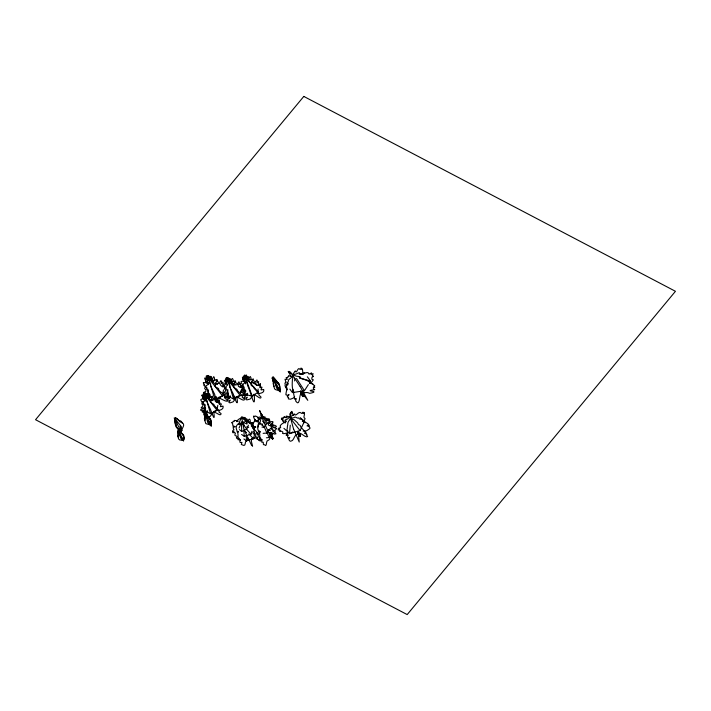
<?xml version="1.0" encoding="UTF-8"?>
<svg xmlns="http://www.w3.org/2000/svg" width="711" height="711" viewBox="0 0 711 711"><rect width="100%" height="100%" fill="white"/><g stroke="black" fill="none" stroke-linecap="round" stroke-linejoin="round"><path stroke-width="1.07" d="M299.642 435.008L299.891 436.59L298.229 433.212L299.233 442.055L293.616 429.026M229.306 379.345C229.671 376.67 224.072 378.101 226.445 379.994M208.963 376.448L208.527 375.497L207.568 376.714L209.674 382.687L210.625 383.736L210.643 386.011L214.713 394.481L215.948 399.875L217.433 398.667L217.637 400.595M246.966 377.248C247.632 376.128 244.806 375.39 246.21 376.572M214.331 380.456L214.491 378.056L213.762 376.634L212.269 378.892L211.531 378.439L210.732 379.141M232.986 381.834L233.128 379.718L232.479 378.474L231.733 379.07C228.231 384.296 231.955 375.648 229.333 379.967M290.266 425.205L289.493 433.657L300.104 430.626L304.344 421.481L303.046 421.294L302.824 419.614C301.615 418.663 299.278 420.121 298.869 417.872C297.109 419.108 295.447 415.784 293.99 417.615C291.945 419.055 289.235 415.642 287.875 418.85C285.422 419.774 283.485 420.459 286.071 421.081C283.991 423.116 282.356 423.063 280.596 425.205C279.636 426.476 280.747 426.911 280.676 427.444L278.392 428.36L279.947 429L278.081 429.737L280.445 430.706L279.725 431.506L281.68 431.221L282.951 432.146L282.543 433.426C284.018 434.403 288.017 431.959 287.457 433.772C287.528 434.457 287.537 437.709 287.991 437.398C287.146 439.665 291.759 435.31 288.853 438.776C288.639 439.416 289.51 441.291 290.692 441.238C294.185 440.784 293.812 435.683 296.691 434.652M258.289 427.044L258.804 422.121M250.716 379.763L250.939 377.737L250.308 376.51L248.05 378.616L246.308 374.973L246.681 377.061M312.742 383.984L312.431 383.451L310.929 383.593M181.296 428.92L181.687 430.804M217.175 409.314L217.797 405.306M222.854 393.938L223.476 389.895M240.522 393.396L241.011 390.286M267.62 420.681C268.74 415.26 271.033 421.961 268.909 423.392M242.353 386.349L242.433 385.326L240.282 387.308L240.629 383.416L239.092 384.669L239.438 382.811L238.923 381.798L237.847 383.611L235.972 383.14L235.332 380.74L234.346 382.331M225.805 384.367C227.324 382.491 221.379 379.114 226.925 380.509C228.302 380.705 226.525 382.66 226.222 383.647C227.689 384.695 228.711 384.58 226.329 386.153C224.747 388.615 227.591 389.379 227.307 391.912C227.298 393.636 229.573 394.276 227.547 396.311C226.125 398.711 229.04 397.449 229.866 395.974L230.453 396L230.444 396.862L227.342 400.106L227.36 400.791L228.249 401.084L230.32 400.08L228.924 402.453L229.982 402.861L233.066 401.875L235.554 398.773M308.352 384.607L304.45 390.739L292.461 392.596L293.039 389.415M294.594 380.927L294.985 378.803M245.588 377.168L244.78 374.893L244.797 377.203L246.308 381.594L246.539 380.82L247.686 385.851C250.539 390.712 255.516 413.571 254.236 394.321M249.934 423.472L251.57 422.69L253.169 423.081L252.129 424.289L253.24 425.836L251.205 425.845M257.186 421.712C260.83 419.437 253.916 424.911 259.115 419.17L258.875 419.943M204.173 393.583C206.43 398.471 207.008 402.426 209.354 407.136C211.505 410.665 215.3 424.822 213.869 412.611M303.89 421.756L305.099 418.539C302.415 417.295 305.348 415.188 304.264 412.451C302.833 414.495 303.224 413.429 303.028 412.078C301.26 414.611 301.837 412.949 299.962 412.424C297.58 412.522 296.425 416.104 294.461 414.7C296.025 412.442 291.786 416.211 290.479 416.806C290.532 420.405 287.182 421.347 287.777 424.654C287.057 426.787 287.644 428.2 286.764 430.217C290.763 431.693 282.338 436.696 288.462 435.15M271.229 424.04L271.451 425.667L274.748 425.276L276.437 426.324L274.642 428.004L276.766 428.493L274.926 430.333L272.908 430.928M209.887 397.849L210.18 395.094L209.558 393.894L208.838 394.463C205.461 399.52 209.052 391.166 206.519 395.334M210.065 378.039L210.127 376.252L209.345 376.714M206.412 395.085C207.79 391.512 201.302 394.596 204.146 392.099C207.212 391.512 205.879 389.859 204.599 388.437L205.106 387.388C205.986 385.575 203.71 386.535 203.799 384.891C206.154 385.629 200.875 381.505 204.706 382.669L207.194 382.66M253.551 437.825L254.609 438.5L254.511 437.816L256.307 438.1L260.35 441.06L260.075 439.86C260.022 437.407 258.137 436.163 257.506 433.959C254.734 429.906 260.066 436.741 257.906 433.461C256.582 431.648 254.885 430.413 253.543 428.253C252.476 423.658 248.201 423.552 248.21 420.139C250.468 416.504 251.063 423.632 249.321 423.383M272.891 377.799L272.58 377.061L280.267 391.53M207.648 382.305C201.542 380.74 211.167 376.19 207.061 381.878C205.639 384.704 211.691 382.047 206.768 385.371C204.848 385.46 206.368 387.779 207.168 387.984C205.817 388.606 206.679 390.099 207.843 389.21C206.812 391.965 208.945 393.387 209.185 395.467M204.448 398.409L203.773 399.067L201.862 399.022C198.698 399.662 203.657 402.062 201.773 403.928C206.119 406.559 196.236 408.683 204.741 407.803L205.355 407.981M241.607 434.465L244.202 436.296L251.081 434.172L251.916 431.275M243.917 438.989L246.521 440.82L253.4 438.696L254.511 434.83M272.366 422.752C269.816 427.551 274.286 422.974 272.473 426.324M217.219 401.564C217.433 404.737 217.77 399.431 218.206 402.693M303.65 394.756L303.064 396.614C300.877 388.384 299.66 397.573 299.295 400.409C298.016 405.066 296.656 401.786 295.589 400.924C297.331 395.049 294.576 402.062 294.558 398.124C294.363 395.805 293.323 394.507 293.732 392.001C291.919 388.606 292.079 384.447 292.408 379.576C293.607 377.657 291.412 373.542 295.198 374.262C297.927 373.577 300.709 371.133 299.26 374.244C302.033 374.537 303.553 372.084 305.757 372.884L307.036 372.537C308.841 372.6 308.538 373.835 309.072 374.155L311.551 372.884L311.045 374.617L313.062 373.577L312.289 376.208L313.542 376.155L311.889 377.577L311.836 379.265L313.329 379.816L311.16 382.722L309.392 383.353M204.199 396.489L203.399 395.636L204.155 393.734M270.838 424.04C269.407 426.378 274.419 424.378 272.695 424.014C271.664 423.587 274.179 421.454 272.18 421.561C270.589 421.134 267.46 424.698 269.087 421.099C269.842 418.859 262.057 421.33 266.954 419.214L266.883 418.397L265.807 418.45M183.18 439.149C183.145 443.628 185.518 434.492 182.336 433.852C180.683 433.052 176.212 428.546 178.07 432.999M205.692 386.953L205.799 387.477M202.626 402.879L203.906 403.386L203.275 404.577L204.652 404.728L204.404 407.874L205.657 408.789L204.27 412.558L206.154 411.971L207.034 410.798L207.665 411.082L204.981 414.113M226.898 378.154C231.235 382.322 229.804 382.003 234.07 385.789C232.426 388.179 237.892 388.402 237.385 390.695C240.238 392.881 240.442 394.329 242.575 395.929C240.576 398.027 245.668 398.053 244.3 399.929C243.011 401.173 238.914 397.2 236.425 397.138M239.083 428.031L241.509 422.218L244.735 421.854M239.429 429.613L241.687 431.479L246.761 429.08L248.406 425.187M216.108 380.705C217.975 377.052 216.446 382.474 218.757 382.34C219.646 381.976 220.481 382.678 220.792 380.625L221.663 381.567L221.272 383.682L223.014 382.251L222.623 386.677L224.321 385.086M211.558 397.351L212.313 396.08L212.927 398.4L214.749 398.853L215.78 397.102L216.011 399.209L216.144 396.747L217.273 402.435L219.121 400.471L219.228 403.324M285.244 422.983L286.089 421.152M210.696 377.719L211.443 376.706L210.794 378.314M210.447 397.209L211.309 396.471L212.109 397.609C208.954 402.053 214.66 398.329 215.371 400.329C214.233 401.866 218.33 403.226 219.432 401.875L219.93 402.853L219.299 403.519C218.775 405.154 222.33 402.435 221.094 404.763C218.419 409.083 223.761 404.488 223.147 406.79C223.547 409.26 219.823 410.611 217.139 410.514M294.63 396.525L293.696 397.902L290.55 399.2L288.337 398.907L288.533 397.413C285.573 396.818 288.568 396.178 289.066 394.587C286.737 396 286.684 394.836 285.884 394.747C285.982 392.259 287.031 389.717 286.657 388.464L285.92 387.131C286.24 385.629 286.106 385.913 287.973 384.695C287.617 383.167 286.284 383.211 288.168 381.843C287.768 378.181 292.363 378.856 292.763 374.999C293.19 373.648 295.998 369.587 295.367 371.284C296.567 373.888 297.358 368.751 298.958 368.538C301.784 371.737 300.229 365.347 301.82 369.373C302.531 366.627 302.842 373.319 302.922 374.35M272.66 379.407L273.397 382.5L272.162 377.612L274.348 378.741L276.437 381.674L279.299 384.038L280.294 391.725L277.734 387.531M242.024 388.97L242.335 387.842M207.114 415.686L207.47 414.762L206.661 414.922M287.715 383.069L286.604 384.82L288.195 383.336M309.463 382.856L310.583 381.105L307.33 376.786M247.144 377.799L248.175 376.501L247.286 378.439L249.241 378.279L247.917 379.31L249.792 379.905L251.854 379.212L252.592 380.465C249.383 384.687 255.24 381.309 255.907 383.345C254.778 384.811 258.866 386.357 260.048 385.113L260.555 386.109L260.11 387.824M253.249 426.84L253.56 425.56L252.165 425.951L253.16 423.48L251.827 422.814L250.974 423.356M244.62 419.321L245.455 418.299C245.393 416.699 243.811 417.686 243.242 418.272C243.189 417.49 243.038 416.299 242.095 417.624C240.274 418.93 239.918 421.321 239.02 423.249C236.194 425.116 235.403 427.382 236.905 430.457L237.092 431.453C238.843 434.483 237.527 436.856 238.229 439.931C238.976 436.598 238.381 438.216 240.389 440.1L239.82 441.149L240.122 442.526L241.944 442.42L241.322 444.499L243.713 445.397C246.077 445.993 244.548 440.305 246.85 440.829L247.739 439.789M243.402 388.828L242.38 388.97L243.5 387.771L242.016 386.011C243.944 384.278 238.86 381.603 242.122 381.203L244.282 381.327M183.358 440.082C187.304 437.389 175.048 425.916 178.417 434.261C177.937 436.305 177.43 440.856 181.883 440.118C185.918 441.593 180.621 437.523 180.194 435.363M218.357 398.569L217.868 398.356M263.132 433.346L266.927 433.043C271.202 423.809 274.57 433.159 270.482 424.583M266.394 437.789L269.247 437.558L272.517 433.408M253.392 428.306L253.871 427.88L254.12 428.36M251.961 396.8L250.148 399.049L246.904 399.893L245.81 399.466L247.348 397.236L245.153 398.124L244.229 397.813L244.237 397.156L247.117 394.738L247.615 393.307L244.042 395.04L244.86 393.121L240.665 391.903L241.482 391.228L245.642 390.943M249.206 439.576L248.637 440.189L247.926 439.674M252.121 380.296L253.205 378.794L253.791 381.123L255.738 381.638L256.911 379.932L257.418 380.927L257 382.705L258.644 381.549L258.155 385.282L260.466 383.451L259.915 386.731C259.382 388.313 263.008 385.833 261.746 388.064C259.017 392.134 264.412 387.966 263.825 390.188C264.234 392.854 260.119 393.547 257.364 393.61M264.83 418.175L265.212 417.633C265.025 415.695 263.728 417.739 263.088 417.561C263.514 415.455 261.897 417.117 261.701 418.139C259.604 419.33 261.328 423.267 258.377 423.747C257.444 426.947 257.16 429.16 259.515 433.248C260.155 435.736 259.399 437.425 260.075 439.86C261.301 441.371 259.551 434.883 261.106 439.425C262.99 438.5 260.697 443.149 262.35 442.233C264.67 441.513 261.915 445.459 264.51 444.739C267.229 447.93 265.798 440.242 267.807 440.624L268.154 440.349C269.887 439.674 269.709 438.287 270.695 435.852L272.375 438.945L272.811 437.763L271.211 434.901M261.995 427.124L263.843 427.169L266.918 423.676L262.581 421.179M253.978 394.276L252.245 396.24L245.979 394.552M269.46 423.507L269.913 423.072M243.464 391.299L244.62 390.152M239.971 422.938L240.016 423.632M225.218 387.966L225.814 387.459M261.995 439.727L260.039 440.722L256.689 438.749L257.906 437.309L255.436 436.705L255.969 433.986L255.045 433.994L254.405 432.164L254.236 433.986L253.338 433.897L252.832 432.164L254.565 430.822L253.418 429.56L254.183 428.395L253.24 425.765C252.378 422.974 251.658 422.992 254.147 422.112C253.783 419.819 257.773 421.659 258.324 419.783C260.119 417.633 263.665 416.522 264.67 418.432L266.883 418.575L266.714 420.574M248.415 422.583C251.738 420.094 241.251 421.659 246.859 420.139L245.633 418.93L244.531 419.17C243.526 417.313 240.007 417.872 238.016 419.828L237.341 420.663L234.292 420.414L234.248 421.534L233.208 421.259L232.861 422.192L231.448 422.618L232.648 423.489L232.737 425.009C233.732 426.938 232.604 428.306 234.026 429.951C231.83 429.959 232.266 433.603 233.617 432.697C233.439 429.506 233.83 433.248 235.421 433.097C234.959 434.625 234.141 435.71 236.514 436.003C238.425 436.838 234.141 438.296 238.176 438.571L239.509 439.887L240.531 439.762M272.286 433.79L272.98 433.372M208.75 417.028L210.118 416.495L212.225 413.66M212.047 412.629L210.58 413.678L205.07 411.02L205.07 404.639M227.769 378.359L227.005 377.417L227.511 380.136L229.795 384.962L229.849 387.006L233.315 394.178L234.461 398.338L234.577 396.169L235.092 397.787L233.537 398.96L228.782 396.667M258.057 389.024L258.209 391.992L252.245 396.24L245.402 377.514L248.974 379.958M178.106 419.837C179.279 420.93 181.536 420.121 182.3 423.445M209.141 424.094L211.256 425.702L210.589 423.267M280.116 391.725L279.787 386.029L273.193 377.79L273.3 376.839L278.081 382.829M303.748 395.529L302.504 396.338L300.975 392.97M224.934 386.037L223.307 386.962L221.805 386.322C218.792 384.349 221.556 382.198 216.242 384.02L215.549 383.496L216.757 381.016L216.028 379.594L213.531 380.545L211.185 379.621C213.789 378.865 212.589 378.056 210.776 379.096C211.754 377.328 210.269 377.728 209.505 376.928C207.914 373.71 204.937 380.287 207.896 378.661M215.913 399.422L222.543 395.956L208.465 378.012L208.474 380.225M217.246 399.706L216.757 399.92M227.822 381.887L227.822 379.683L240.202 395.476L233.537 398.96L227.822 379.683L234.941 384.784M205.061 397.191L205.061 395.058L217.024 410.318L210.58 413.678L205.061 395.058L209.354 398.142M297.616 433.266L299.269 436.554L300.451 435.052L299.402 434.021M293.056 431.915L289.493 433.657L283.92 428.315M204.013 394.721C201.577 395.52 205.834 394.818 204.67 396.551C204.777 396.925 203.364 397.547 204.173 398.249C202.12 400.337 207.825 398.942 203.613 401.315L202.759 401.626L203.204 402.835M245.188 391.512L245.837 391.219M244.38 380.696L242.504 379.594L243.722 379.239L242.353 377.212L244.691 379.265M208.803 394.081L206.039 394.667M228.115 393.823L223.218 394.712L225.058 396.658M205.346 408.718L201.275 409.269L200.466 410.007L201.64 410.718L204.11 410.638L204.519 411.145L202.386 411.456L202.28 412.033L207.132 413.518M270.811 428.049C270.5 429.657 276.641 430.493 275.13 432.324L274.046 432.199L276.019 433.808L274.402 434.074L270.34 432.315M218.41 397.449L222.543 395.956M236.576 396.782L240.202 395.476M213.513 411.58L217.024 410.318M301.606 374.448L304.726 373.328L300.362 374.004M240.327 395.68L244.175 394.969M303.819 422.654L304.85 422.263L305.117 422.734M220.019 397.725L217.904 398.009M236.319 397.502L237.989 397.031M181.714 430.795L181.181 430.386M251.97 439.22L252.929 438.954L252.521 438.438M178.168 433.283C178.55 434.51 176.737 435.052 178.23 436.945M303.17 431.168L306.557 430.777L309.472 428.849C311.427 427.498 307.623 427.089 309.454 425.765C306.868 426.342 305.997 426.067 308.761 424.6C307.054 422.654 303.526 421.739 300.362 417.659M206.537 396.409L207.345 396.338M245.633 419.366C248.023 416.957 247.472 422.912 245.393 420.636C244.753 419.383 239.58 416.708 240.931 418.539M205.141 417.766C204.173 417.268 204.137 419.641 205.079 420.21M204.386 398.284C199.915 398.018 204.875 395.609 204.199 395.858C201.604 394.472 204.866 395.716 204.439 394.729M207.221 378.154C205.124 378.608 205.977 376.003 207.301 376.315C208.127 376.475 205.435 375.088 206.546 376.483M244.317 380.732L243.695 380.527L243.846 381.425M247.135 395.529L243.855 394.872C240.318 392.792 245.953 394.338 245.259 391.974C245.846 390.535 243.722 390.099 244.22 388.499C244.691 386.686 241.873 385.726 243.633 383.691C248.263 381.327 241.864 382.856 244.326 380.349C243.5 379.407 246.015 379.212 244.86 378.048C243.962 379.647 242.735 375.692 244.184 377.657M244.317 377.568C241.793 377.07 244.264 375.532 245.953 376.048C247.295 377.319 247.544 378.323 248.388 378.652M251.792 426.751L254.769 426.653M271.54 427.32C274.508 426.093 266.349 425.676 268.651 424.2C265.665 420.334 266.083 422.565 263.87 418.797C262.635 417.908 259.764 416.193 258.733 417.508C257.142 417.153 255.071 415.126 254.938 416.45C251.045 414.549 255.987 419.89 254.814 421.623M286.88 387.522C283.725 387.317 288.497 388.526 287.057 389.93M303.135 392.561C306.157 393.005 306.405 391.743 309.72 393.352C322.234 390.774 301.615 391.406 314.742 389.672C313.258 389.024 312.858 387.495 313.853 387.193C316.795 387.628 312.129 386.357 314.742 385.806C312.76 384.322 313.382 384.029 310.369 383.265C308.698 380.154 303.446 379.532 299.802 378.021L299.26 377.425L300.682 377.399L299.304 376.563L296.167 376.163L293.67 374.99L291.483 376.492L288.497 375.639L288.568 376.794L287.484 376.999L287.448 377.737L286.142 377.541L287.226 379.47L285.022 379.239L285.662 381.469C287.386 382.456 284.089 382.705 285.013 383.611C285.92 385.291 283.582 386.331 286.649 386.837M208.074 420.805L211.265 425.782L210.874 420.503L204.341 412.86L204.599 413.482M229.36 398.569L224.943 397.253M179.954 429.791L181.652 430.706L180.47 427.773M302.264 421.081L304.344 421.481M203.719 395.894C200.813 394.498 205.932 391.912 206.003 394.818M226.88 378.305L226.116 380.056L226.533 380.732L227.111 380.394L225.574 379.478L227.289 381.478M244.468 376.163L243.633 377.976L245.011 379.123M246.673 426.876L248.708 427.382M179.634 429.791L178.443 429.062M241.687 431.479L241.509 422.218L246.735 423.64M299.429 377.861L310.583 381.105M228.124 393.059L227.493 392.872C218.686 393.787 228.924 391.583 224.418 388.855C226.365 386.926 221.228 384.447 224.507 383.789C226.036 384.136 228.693 382.98 225.405 382.865C224.765 381.843 225.84 380.314 226.64 381.531M208.812 393.21L205.675 393.956L205.115 392.925L204.439 393.965L204.27 392.872L205.328 394.667M243.589 379.416L242.771 378.839L243.491 379.941M245.659 390.223L245.037 390.01C237.545 390.241 244.211 389.797 242.7 386.731L240.878 387.566L239.563 386.997C237.598 386.322 238.567 385.344 237.963 384.171C235.99 385.46 232.497 385.229 235.119 382.322L234.372 381.052L231.813 381.834C229.386 381.283 231.457 381.087 231.457 380.083C228.738 381.949 231.093 378.776 229.102 379.212C228.622 377.648 224.694 377.194 226.374 378.785M271.255 433.017L271.869 433.301M255.125 426.822L255.818 427.107M227.138 380.003L227.173 379.336M292.097 374.217L290.204 372.049L291.092 373.702L289.146 371.364L289.395 372.822L288.222 371.382L290.986 376.368M202.786 401.484L202.964 401.822M177.537 428.431L178.221 428.866M298.922 435.479L300.451 436.216L298.638 432.946L300.869 433.594L304.903 436.252L306.796 436.874L307.659 436.501L306.343 434.67L306.93 434.625L306.699 434.199L304.557 433.008L306.157 433.203L305.73 432.341L301.153 427.551L300.14 425.391L298.424 424.529L297.625 422.849L294.087 419.703L292.452 419.374L289.653 416.868L286.275 416.086L286.098 416.655L287.155 417.508L286.275 417.295L286.133 417.837L284.071 416.61L284.284 417.535L282.898 417.517L283.28 418.832L281.476 418.139L282.818 419.499L281.352 418.93L283.431 421.134L282.862 421.125L284.933 422.698M218.188 397.813C221.414 398.347 228.595 404.044 227.156 399.458C223.787 398.604 224.125 396.605 226.978 396.551C227.6 394.898 222.872 396.889 223.218 394.712C223.894 393.219 219.344 392.001 218.659 389.637C220.037 387.762 212.909 387.371 215.566 384.944C212.482 380.803 211.531 382.296 210.456 379.043C207.621 376.892 206.963 374.164 208.776 377.55M213.371 411.918C215.584 411.838 220.294 416.219 220.863 414.406C222.41 412.913 217.246 412.664 219.317 410.754C217.255 409.207 217.051 407.812 214.295 405.697C214.722 403.51 209.514 403.253 211.096 400.96C208.483 397.636 207.728 398.507 206.91 396.258C205.808 394.605 202.431 391.832 203.657 394.187M251.934 438.891L252.698 439.265L252.138 438.305M278.277 389.797L280.125 391.645M183.385 440.127L178.07 430.262L178.488 431.204M182.487 439.62L183.482 440.713M253.863 394.587C255.907 394.747 260.457 399.493 260.884 397.796C262.004 396.4 257.72 395.698 259.08 393.876C257.364 392.356 256.627 390.659 254.165 388.482C254.92 386.5 249.677 385.957 251.241 383.833C250.734 383.496 241.153 371.604 244.815 377.132M251.658 381.789L257.018 385.442M213.824 381.851L208.465 378.012L214.651 398.871M215.602 383.131L217.388 384.402M211.078 399.378L212.793 400.604M226.427 379.425L226.436 379.825M247.952 421.374L246.948 421.241M205.968 381.372C207.87 382.491 204.999 381.558 206.759 382.962M206.883 377.71L207.372 378.119M244.149 377.123L244.175 377.505M261.417 414.078L261.657 414.673M243.58 380.021L244.184 380.518M207.861 380.056C204.599 377.408 207.114 378.456 206.599 377.834M175.244 421.774C173.902 421.339 175.333 424.067 175.99 425.231M180.283 429.204L181.678 430.902L181.323 426.627L174.231 417.917L175.368 421.632M207.123 380.109L204.572 378.092L205.852 381.292M298.753 432.546L300.62 435.656L298.7 436.199L298.611 435.399M246.619 429.346L251.081 434.172M248.93 433.861L253.4 438.696M300.202 386.606L307.801 400.346L301.837 392.712L303.775 396.418M297.571 432.67L298.771 434.856M271.833 434.003C275.059 436.838 267.612 432.412 273.113 438.385L272.189 438.767L270.447 435.63M258.209 391.992L245.402 377.514L245.473 379.647M300.051 386.491L292.105 374.217M203.444 396.382L201.746 395.129L203.613 399.271M291.501 419.712L300.104 430.626M242.122 418.21L241.562 416.913L243.873 428.884L248.894 440.536L248.139 438.092L251.436 445.068L252.592 446.188L251.365 441.371L251.516 439.176M272.686 379.203L272.144 378.359L273.042 377.728L276.677 388.144L280.196 391.761M241.509 422.218L246.761 429.08M243.553 379.301C242.522 377.728 245.357 379.256 244.833 377.852M289.857 389.139L292.461 392.596M244.451 376.155L245.846 375.47L245.944 376.652M300.477 390.943L302.726 395.014M183.474 440.749C180.096 439.958 179.785 434.474 178.621 431.15C178.888 428.964 182.114 433.541 182.923 434.768M303.117 394.25L304.486 395.885L302.415 395.743L300.904 392.49M280.036 391.548C278.81 389.361 274.242 390.952 274.162 387.451C273.317 385.184 273.113 380.021 273.451 385.007M296.514 378.439L304.45 390.739M276.659 385.771L276.179 384.998M261.23 415.42L264.279 423.196M278.312 383.096L278.872 384.198M276.943 386.242L277.494 387.157M181.118 430.244C176.986 430.99 176.221 425.711 175.83 422.956C174.782 422.334 174.755 415.588 175.697 418.512M252.165 438.411L252.432 439.442L251.952 438.429M244.202 424.902L244.237 425.382M298.069 433.941L298.478 434.625M270.5 435.292L272.224 438.5L273.068 438.758L271.602 435.745M261.746 423.614L263.843 427.169M268.474 432.297L267.816 430.457L271.175 437.86L270.322 435.07M207.763 396.48L207.434 395.867L207.488 396.418M263.683 417.864L263.168 416.957L263.461 417.659M178.825 432.004L179.216 433.39M275.086 382.865L274.722 382.171M236.941 397.849C238.532 406.061 235.741 402.55 235.092 397.787M218.828 398.658L219.317 404.23M242.513 417.606L242.104 417.233L242.167 417.801M274.028 380.216L274.428 381.505M181.492 430.635C179.839 431.346 171.671 411.945 177.981 419.837M177.368 428.226C173.706 425.853 176.506 421.801 175.261 418.379C178.648 417.473 178.603 422.912 181.74 422.29L182.114 422.521C185.909 424.947 181.74 427.978 181.625 430.644M298.611 433.257L298.976 433.994M205.124 417.633L203.933 413.42L206.03 414.371L207.923 416.922L210.589 418.903L211.46 422.805L211.46 424.325L210.785 425.009L211.211 425.862L207.763 422.61L205.07 412.647L209.354 417.668A3.839 1.413 -87.6 0 1 209.878 418.495M275.752 384.18L275.486 383.602M271.193 435.799L272.731 439.043L270.509 435.114M261.417 413.935L263.701 417.757M179.634 434.199L179.883 434.785M251.881 438.9L252.129 439.425L252.627 438.332M302.299 392.836L302.682 393.663M267.087 432.732L269.247 437.558M264.341 427.24L266.927 433.043M279.912 390.81L279.583 389.273M261.675 414.575L262.315 416.086L259.613 410.549L261.55 415.908L261.213 414.966L261.337 415.42M268.447 432.164L263.959 422.201L264.359 423.205M268.394 430.893C269.131 432.697 267.798 429.248 268.403 430.697M259.239 430.928L259.933 432.697M208.901 377.968L208.954 377.621M205.435 395.023L205.47 394.729M274.099 386.349L273.913 385.655M298.3 432.564L297.971 431.186M270.402 433.381L270.527 434.181M229.253 379.505L229.769 380.972M206.945 396.311C204.146 392.694 207.532 394.107 207.025 395.983C210.909 394.685 205.701 396.942 208.918 397.138L210.803 396.391L211.531 396.862M179.954 426.182L180.301 427.249M245.837 376.554L245.544 376.003L245.704 376.848M205.479 394.205L205.381 394.312M228.098 379.283L228.338 379.914L228.249 379.336M228.569 380.305L228.4 379.434M209.318 378.723L209.123 377.728M205.781 395.663L205.621 394.818M293.501 415.393L291.732 411.367L291.928 413.127L291.226 412.025L291.075 413.055L290.568 412.327L290.737 415.144L290.026 413.615L290.052 416.326L293.607 429.16M210.136 419.686L210.101 419.09M246.237 435.727L246.521 440.82M243.864 430.191L244.202 436.296M245.553 381.771L245.624 383.904M227.831 389.601L227.831 396.214M208.474 382.429L208.474 384.642M208.474 390.161L208.474 395.689M205.061 399.315L205.061 401.448M204.661 420.299L205.559 422.627A3.839 2.373 -38.6 0 0 205.923 423.667L210.394 424.894L211.114 425.889L209.878 422.387L204.804 413.5L203.977 414.14L205.363 419.019L204.661 420.299M252.547 427.044L252.965 428.235L252.547 427.044M237.972 421.25L236.861 421.605L237.972 421.25M260.084 431.71C259.151 433.31 258.528 430.333 260.084 431.71M246.122 432.688L245.491 431.764L246.122 432.688M262.03 425.116L262.412 424.351L262.03 425.116M268.554 429.933L270.002 430.333L268.554 429.933M237.43 431.666C238.967 433.532 238.78 430.475 237.43 431.666M273.513 431.408L272.926 430.857L273.548 431.346M274.091 427.249C272.962 429.035 273.931 425.356 274.091 427.249M243.091 423.623L243.375 424.76L243.091 423.623M255.48 427.355C254.183 428.733 253 425.605 255.48 427.355M256.387 420.93L254.769 419.641L256.387 420.93M269.389 433.799L269.727 434.705L269.425 433.87M235.012 426.742C233.555 427.906 232.577 424.849 235.012 426.742M247.17 422.192L246.193 421.623L247.17 422.192M257.729 417.837L258.733 418.264L257.729 417.837M260.502 423.365L259.95 424.254L260.502 423.365M239.749 423.64L239.056 424.485L239.749 423.64M246.388 423.312L247.055 423.987L246.459 423.303M303.801 96.42L35.55 419.712L407.19 614.58L675.45 291.297L303.801 96.42M269.469 432.715L270.296 434.856L269.469 432.715M183.349 440.118L183.651 440.802L183.314 440.145"/></g></svg>
